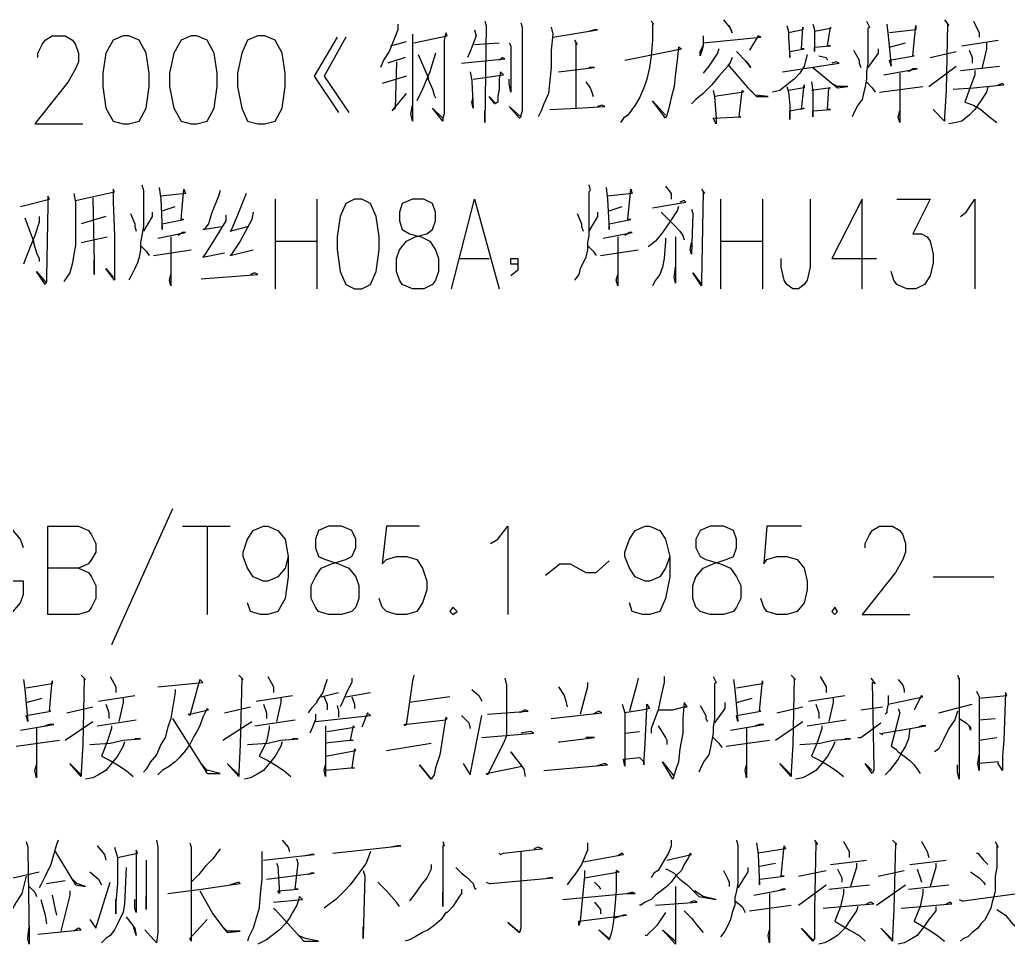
# Model space of a CAD drawing. Header units: millimetres. Extents: x -892 to 4698, y -3687 to 4524.
# Drawn here: x 3485.5 to 3931, y 3663.5 to 4079.9 of the extents above; entities that cross this region are included whole.
import ezdxf

# ---------------------------------------------------------------- set-up
doc = ezdxf.new("R2010")
doc.units = ezdxf.units.MM
doc.layers.add('1', color=7, linetype='Continuous')

msp = doc.modelspace()

# ---------------------------------------------------------------- linework, layer by layer
at = {"layer": '1', "color": 0, "lineweight": 25}
for points in [[(3655.96, 4077.99), (3655.96, 4075.38), (3652.05, 4065.61), (3649.45, 4061.7), (3648.14, 4058.44)], [(3695.07, 4079.29), (3695.72, 4077.34), (3695.07, 4033.67), (3695.07, 4036.28), (3695.07, 4038.89)], [(3711.36, 4078.64), (3712.01, 4076.68), (3712.01, 4040.84), (3712.01, 4038.89), (3711.36, 4036.93), (3711.36, 4036.28), (3710.71, 4035.63), (3706.14, 4040.84), (3711.36, 4036.28)], [(3725.04, 4076.68), (3725.7, 4073.43), (3725.04, 4066.26), (3725.04, 4058.44), (3724.39, 4052.57), (3723.74, 4046.71), (3721.78, 4042.14), (3720.48, 4038.89), (3719.18, 4036.28)], [(3770.01, 4079.29), (3771.31, 4077.99), (3770.66, 4077.99), (3770.66, 4070.82), (3770.01, 4063.65), (3769.36, 4058.44), (3768.06, 4053.22), (3766.75, 4049.31), (3764.8, 4044.75), (3762.84, 4041.49), (3759.58, 4036.93), (3757.63, 4035.63), (3756.33, 4033.67)], [(3802.6, 4079.94), (3805.85, 4076.03), (3806.51, 4074.08), (3805.2, 4077.34)], [(3831.27, 4077.34), (3831.92, 4074.73), (3831.92, 4072.12), (3832.57, 4063), (3832.57, 4065.61), (3839.09, 4066.91), (3837.79, 4066.91), (3838.44, 4076.68), (3838.44, 4075.38), (3831.92, 4074.08)], [(3843, 4077.99), (3843.65, 4075.38), (3843.65, 4069.52), (3843.65, 4065.61), (3843.65, 4067.56), (3850.82, 4068.21), (3849.52, 4068.21), (3850.82, 4076.68), (3850.82, 4076.03), (3843.65, 4074.73)], [(3867.11, 4079.29), (3868.42, 4076.68), (3867.77, 4076.03), (3867.77, 4065.61), (3867.77, 4060.39), (3867.11, 4056.48), (3867.11, 4053.22), (3866.46, 4049.96), (3865.81, 4046.71), (3865.16, 4044.1), (3863.2, 4041.49), (3861.9, 4038.89), (3860.6, 4036.28)], [(3876.24, 4077.99), (3876.89, 4072.77), (3878.19, 4059.09), (3877.54, 4061.7), (3888.62, 4063.65), (3887.97, 4063.65), (3889.27, 4077.34), (3889.27, 4075.38), (3877.54, 4074.08)], [(3902.31, 4079.94), (3904.26, 4077.34), (3903.61, 4077.99), (3902.96, 4048.01), (3902.31, 4036.28), (3902.31, 4034.98), (3902.31, 4034.32), (3897.09, 4039.54), (3902.31, 4034.32)], [(3915.34, 4079.29), (3917.95, 4074.08), (3917.95, 4072.12)], [(3493.69, 4063), (3493.69, 4064.95), (3495.64, 4068.86), (3496.95, 4070.82), (3500.21, 4072.77), (3506.07, 4072.77), (3509.33, 4070.82), (3510.63, 4068.86), (3511.94, 4064.95), (3511.94, 4061.04), (3510.63, 4057.79), (3507.38, 4051.92), (3492.39, 4033.02), (3513.89, 4033.02)], [(3532.14, 4072.77), (3527.58, 4070.82), (3524.32, 4064.95), (3523.02, 4055.83), (3523.02, 4049.96), (3524.32, 4040.19), (3527.58, 4034.32), (3532.14, 4033.02), (3534.75, 4033.02), (3539.31, 4034.32), (3542.57, 4040.19), (3543.87, 4049.96), (3543.87, 4055.83), (3542.57, 4064.95), (3539.31, 4070.82), (3534.75, 4072.77), (3532.14, 4072.77)], [(3562.77, 4072.77), (3558.21, 4070.82), (3554.95, 4064.95), (3552.99, 4055.83), (3552.99, 4049.96), (3554.95, 4040.19), (3558.21, 4034.32), (3562.77, 4033.02), (3565.38, 4033.02), (3569.94, 4034.32), (3573.2, 4040.19), (3574.5, 4049.96), (3574.5, 4055.83), (3573.2, 4064.95), (3569.94, 4070.82), (3565.38, 4072.77), (3562.77, 4072.77)], [(3592.75, 4072.77), (3588.19, 4070.82), (3585.58, 4064.95), (3583.62, 4055.83), (3583.62, 4049.96), (3585.58, 4040.19), (3588.19, 4034.32), (3592.75, 4033.02), (3596.01, 4033.02), (3600.57, 4034.32), (3603.83, 4040.19), (3605.13, 4049.96), (3605.13, 4055.83), (3603.83, 4064.95), (3600.57, 4070.82), (3596.01, 4072.77), (3592.75, 4072.77)], [(3628.59, 4072.12), (3618.16, 4054.53), (3629.24, 4038.23)], [(3632.5, 4072.12), (3622.73, 4054.53), (3633.81, 4038.23)], [(3662.48, 4073.43), (3662.48, 4069.52), (3662.48, 4034.32), (3661.83, 4037.58), (3662.48, 4041.49)], [(3663.13, 4069.52), (3678.12, 4072.77), (3677.47, 4074.08), (3676.82, 4070.82), (3676.82, 4037.58), (3676.17, 4035.63), (3676.17, 4034.32), (3671.6, 4040.19), (3676.17, 4035.63)], [(3690.5, 4075.38), (3691.15, 4072.77), (3688.55, 4065.61), (3687.24, 4063)], [(3725.7, 4072.12), (3745.9, 4075.38), (3744.59, 4075.38), (3741.99, 4074.73)], [(3793.47, 4072.77), (3793.47, 4070.17), (3793.47, 4068.21), (3792.82, 4065.61), (3792.17, 4063.65), (3792.17, 4065.61), (3793.47, 4068.21)], [(3793.47, 4069.52), (3819.54, 4072.12), (3818.24, 4072.77), (3814.33, 4066.26)], [(3652.7, 4068.21), (3659.87, 4070.17)], [(3690.5, 4068.86), (3701.58, 4069.52)], [(3706.14, 4069.52), (3706.8, 4068.21), (3706.8, 4047.36), (3706.14, 4051.27), (3706.14, 4053.22)], [(3735.47, 4070.82), (3736.77, 4068.86), (3736.12, 4069.52), (3736.12, 4040.19)], [(3758.28, 4061.7), (3783.7, 4066.91), (3782.39, 4067.56), (3781.74, 4061.7), (3781.09, 4055.83), (3780.44, 4049.96), (3779.13, 4044.75), (3777.83, 4039.54), (3777.18, 4036.93), (3776.53, 4035.63), (3770.66, 4043.45), (3776.53, 4036.93)], [(3800.64, 4066.91), (3799.99, 4064.95), (3796.08, 4059.09), (3793.47, 4055.83)], [(3872.33, 4066.91), (3872.33, 4064.95), (3867.77, 4058.44)], [(3877.54, 4067.56), (3884.71, 4069.52)], [(3910.13, 4068.21), (3926.42, 4070.82)], [(3921.21, 4069.52), (3921.21, 4066.91), (3919.25, 4058.44)], [(3659.22, 4063), (3651.4, 4060.39)], [(3672.91, 4064.95), (3672.26, 4063), (3670.3, 4056.48), (3667.04, 4048.66), (3664.44, 4043.45)], [(3665.09, 4064.3), (3669.65, 4053.88), (3669.65, 4053.22), (3671.6, 4048.66), (3672.26, 4046.05), (3672.91, 4044.75)], [(3684.64, 4060.39), (3704.19, 4062.35), (3702.89, 4063), (3701.58, 4061.7)], [(3806.51, 4063), (3805.85, 4061.04), (3804.55, 4059.09), (3800.64, 4054.53), (3797.38, 4050.62), (3793.47, 4046.71), (3790.21, 4044.1), (3788.26, 4042.14)], [(3808.46, 4065.61), (3813.02, 4061.04), (3814.98, 4058.44), (3812.37, 4061.7)], [(3840.39, 4064.3), (3839.09, 4059.09), (3837.14, 4055.83), (3834.53, 4053.22), (3831.27, 4050.62), (3828.01, 4048.01), (3824.75, 4047.36)], [(3845.61, 4063.65), (3848.87, 4063), (3849.52, 4061.7)], [(3861.25, 4066.26), (3863.86, 4061.7), (3863.86, 4060.39), (3864.51, 4058.44)], [(3895.79, 4063), (3907.52, 4065.61)], [(3913.39, 4066.26), (3914.69, 4063), (3914.69, 4060.39)], [(3655.31, 4061.04), (3654.66, 4040.19), (3653.36, 4038.89), (3659.87, 4046.71)], [(3728.3, 4056.48), (3744.59, 4058.44), (3743.94, 4058.44), (3741.99, 4058.44)], [(3804.55, 4059.74), (3809.11, 4054.53), (3813.67, 4049.31), (3817.59, 4045.4), (3822.8, 4045.4), (3816.93, 4046.05), (3814.98, 4048.01)], [(3829.32, 4056.48), (3854.73, 4060.39), (3853.43, 4061.04), (3851.47, 4060.39)], [(3843, 4058.44), (3854.08, 4049.31), (3858.64, 4049.96), (3854.08, 4049.96), (3851.47, 4051.27)], [(3895.14, 4049.96), (3907.52, 4059.09)], [(3909.48, 4057.13), (3927.07, 4059.09)], [(3659.87, 4054.53), (3648.79, 4051.27)], [(3688.55, 4056.48), (3689.2, 4052.57), (3689.2, 4051.92), (3689.85, 4040.19), (3689.2, 4042.8), (3689.85, 4044.75)], [(3689.85, 4053.22), (3703.54, 4055.18), (3702.23, 4056.48), (3701.58, 4053.22), (3701.58, 4048.66), (3700.93, 4045.4), (3700.93, 4042.8), (3699.63, 4042.14), (3697.02, 4045.4), (3700.28, 4042.14)], [(3874.93, 4055.18), (3889.92, 4057.79), (3887.97, 4057.79), (3886.01, 4056.48)], [(3882.1, 4055.83), (3882.1, 4033.67), (3881.45, 4036.28), (3882.1, 4038.89)], [(3915.99, 4057.13), (3915.99, 4055.18), (3914.04, 4049.96), (3911.43, 4042.8), (3915.34, 4041.49), (3918.6, 4039.54), (3922.51, 4036.28), (3925.77, 4033.67)], [(3740.68, 4051.92), (3742.64, 4049.31), (3743.29, 4047.36), (3743.94, 4045.4)], [(3831.27, 4049.96), (3831.92, 4047.36), (3832.57, 4041.49), (3832.57, 4040.19), (3832.57, 4034.98), (3832.57, 4038.89), (3839.09, 4040.19), (3837.79, 4039.54), (3839.09, 4050.62), (3839.09, 4049.31), (3831.92, 4048.01)], [(3842.35, 4051.92), (3843, 4048.01), (3843, 4036.28), (3843, 4038.89), (3850.82, 4039.54), (3849.52, 4039.54), (3850.17, 4049.31), (3850.82, 4049.31), (3842.35, 4048.01)], [(3867.11, 4051.92), (3869.72, 4049.31), (3871.02, 4047.36)], [(3872.98, 4047.36), (3892.53, 4049.96)], [(3921.86, 4049.96), (3921.21, 4047.36), (3918.6, 4043.45), (3915.99, 4039.54), (3913.39, 4036.93), (3910.13, 4034.32), (3907.52, 4033.67), (3904.26, 4033.02)], [(3906.22, 4048.66), (3915.34, 4049.31), (3921.21, 4049.96), (3929.03, 4050.62), (3928.37, 4051.27), (3926.42, 4050.62)], [(3798.03, 4048.01), (3798.69, 4045.4), (3799.34, 4035.63), (3799.34, 4033.02), (3798.03, 4035.63), (3810.42, 4036.28), (3809.76, 4036.28), (3811.07, 4048.01), (3811.72, 4047.36), (3798.69, 4045.4)], [(3724.39, 4039.54), (3736.77, 4040.19), (3749.16, 4040.84), (3747.85, 4041.49), (3745.9, 4040.84)], [(3540.61, 4005.65), (3541.26, 4003.04), (3541.26, 4002.39), (3541.26, 3991.31), (3541.26, 3986.75), (3540.61, 3982.84), (3539.96, 3979.58), (3539.96, 3976.32), (3539.31, 3973.06), (3538.66, 3970.46), (3537.35, 3967.85), (3536.05, 3965.24), (3534.75, 3962.64)], [(3741.99, 4005.65), (3742.64, 4003.04), (3741.99, 4002.39), (3741.99, 3991.31), (3741.99, 3986.75), (3741.99, 3982.84), (3741.34, 3979.58), (3741.34, 3976.32), (3740.68, 3973.06), (3739.38, 3970.46), (3738.08, 3967.85), (3737.43, 3965.24), (3735.47, 3962.64)], [(3776.53, 4005), (3779.13, 4001.74), (3779.13, 3999.13)], [(3485.87, 3995.87), (3498.9, 3999.13), (3498.25, 4000.44), (3498.25, 3996.53), (3497.6, 3963.94), (3497.6, 3961.99), (3496.95, 3960.68), (3493.04, 3966.55), (3497.6, 3961.33)], [(3509.98, 4001.74), (3510.63, 3997.83), (3510.63, 3993.27), (3510.63, 3985.45), (3510.63, 3978.28), (3509.98, 3974.37), (3509.33, 3970.46), (3508.03, 3965.9), (3506.72, 3963.94), (3505.42, 3961.99)], [(3510.63, 3998.48), (3528.23, 4002.39), (3527.58, 4003.69), (3527.58, 3997.83), (3528.23, 3982.84), (3528.23, 3975.02), (3528.23, 3973.72), (3528.23, 3968.5), (3528.23, 3964.59), (3528.23, 3962.64), (3524.32, 3967.85), (3527.58, 3963.94)], [(3548.43, 4004.35), (3549.08, 3999.13), (3549.74, 3985.45), (3549.74, 3988.05), (3559.51, 3990.01), (3558.21, 3990.01), (3559.51, 4003.69), (3560.16, 4001.74), (3549.08, 4000.44)], [(3575.8, 4003.04), (3575.15, 4000.44), (3571.89, 3992.62), (3570.59, 3988.05), (3568.64, 3985.45), (3567.98, 3985.45), (3576.46, 3986.75)], [(3587.53, 4001.74), (3583.62, 3991.96), (3581.02, 3985.45), (3580.37, 3984.79), (3588.19, 3986.75)], [(3749.81, 4004.35), (3750.46, 3999.13), (3751.11, 3985.45), (3751.11, 3988.05), (3760.89, 3990.01), (3759.58, 3990.01), (3760.89, 4003.69), (3761.54, 4001.74), (3750.46, 4000.44)], [(3792.82, 4003.69), (3794.12, 4001.74), (3793.47, 4002.39), (3792.82, 3961.99), (3792.82, 3960.68), (3792.82, 3960.03), (3788.91, 3965.9), (3792.82, 3960.68)], [(3518.45, 3999.78), (3519.11, 3970.46), (3519.11, 3965.24), (3519.11, 3967.85), (3519.11, 3971.76)], [(3549.74, 3993.92), (3555.6, 3995.87)], [(3600.57, 3999.13), (3600.57, 3958.73)], [(3619.47, 3999.13), (3619.47, 3958.73)], [(3636.41, 3999.13), (3632.5, 3997.18), (3629.89, 3991.31), (3628.59, 3982.19), (3628.59, 3976.32), (3629.89, 3966.55), (3632.5, 3960.68), (3636.41, 3958.73), (3639.67, 3958.73), (3643.58, 3960.68), (3646.19, 3966.55), (3647.49, 3976.32), (3647.49, 3982.19), (3646.19, 3991.31), (3643.58, 3997.18), (3639.67, 3999.13), (3636.41, 3999.13)], [(3662.48, 3999.13), (3657.92, 3997.18), (3656.61, 3993.27), (3656.61, 3989.36), (3657.92, 3985.45), (3661.18, 3983.49), (3666.39, 3982.19), (3670.3, 3980.23), (3672.91, 3976.32), (3674.21, 3972.41), (3674.21, 3966.55), (3672.91, 3962.64), (3671.6, 3960.68), (3667.69, 3958.73), (3662.48, 3958.73), (3657.92, 3960.68), (3656.61, 3962.64), (3655.31, 3966.55), (3655.31, 3972.41), (3656.61, 3976.32), (3659.87, 3980.23), (3663.78, 3982.19), (3669, 3983.49), (3671.6, 3985.45), (3672.91, 3989.36), (3672.91, 3993.27), (3671.6, 3997.18), (3667.69, 3999.13), (3662.48, 3999.13)], [(3680.08, 3958.73), (3690.5, 3999.13), (3701.58, 3958.73)], [(3751.11, 3993.92), (3756.98, 3995.87)], [(3782.39, 3995.87), (3781.74, 3993.92), (3777.83, 3988.05), (3775.22, 3984.14), (3771.97, 3980.23), (3768.71, 3977.63)], [(3770.66, 3995.22), (3785.65, 3997.83), (3785, 3998.48), (3783.04, 3997.83)], [(3801.29, 3999.13), (3801.29, 3958.73)], [(3820.19, 3999.13), (3820.19, 3958.73)], [(3841.7, 3999.13), (3841.7, 3968.5), (3840.39, 3962.64), (3839.09, 3960.68), (3836.48, 3958.73), (3833.88, 3958.73), (3831.27, 3960.68), (3829.97, 3962.64), (3828.66, 3968.5), (3828.66, 3972.41)], [(3865.16, 3958.73), (3865.16, 3999.13), (3851.47, 3972.41), (3871.68, 3972.41)], [(3880.8, 3999.13), (3895.79, 3999.13), (3887.97, 3983.49), (3891.88, 3983.49), (3894.49, 3982.19), (3895.79, 3980.23), (3897.09, 3974.37), (3897.09, 3970.46), (3895.79, 3964.59), (3893.18, 3960.68), (3889.27, 3958.73), (3885.36, 3958.73), (3880.8, 3960.68), (3879.5, 3962.64), (3878.19, 3966.55)], [(3909.48, 3991.31), (3912.08, 3993.27), (3915.99, 3999.13), (3915.99, 3958.73)], [(3494.34, 3991.31), (3494.34, 3988.71), (3492.39, 3982.84), (3489.13, 3975.02), (3487.17, 3969.81)], [(3524.32, 3991.31), (3513.24, 3988.05)], [(3535.4, 3992.62), (3537.35, 3988.05), (3537.35, 3986.75), (3538.01, 3984.79)], [(3545.17, 3993.27), (3545.17, 3991.31), (3541.26, 3984.79)], [(3578.41, 3991.96), (3578.41, 3989.36), (3573.2, 3980.88), (3571.24, 3977.63), (3568.64, 3973.72), (3567.98, 3973.06), (3577.76, 3975.02)], [(3590.79, 3993.27), (3590.14, 3990.01), (3584.93, 3980.23), (3581.02, 3974.37), (3580.37, 3973.72), (3590.79, 3976.32)], [(3736.77, 3992.62), (3738.73, 3988.05), (3738.73, 3986.75), (3739.38, 3984.79)], [(3745.9, 3993.27), (3745.9, 3991.31), (3741.99, 3984.79)], [(3774.57, 3993.27), (3777.83, 3990.01), (3781.09, 3986.75), (3783.04, 3984.79), (3784.35, 3982.84), (3785, 3980.88)], [(3788.26, 3994.57), (3788.91, 3992.62), (3788.26, 3974.37), (3787.61, 3976.32), (3788.26, 3979.58)], [(3487.82, 3990.66), (3491.73, 3980.23), (3491.73, 3979.58), (3493.04, 3975.02), (3494.34, 3972.41), (3494.34, 3971.11)], [(3547.78, 3981.54), (3560.16, 3984.14), (3558.86, 3984.14), (3556.9, 3982.84)], [(3748.5, 3981.54), (3761.54, 3984.14), (3760.24, 3984.14), (3758.28, 3982.84)], [(3513.24, 3979.58), (3524.97, 3982.19)], [(3539.96, 3978.28), (3542.57, 3975.67), (3543.87, 3973.72)], [(3553.65, 3982.19), (3553.65, 3960.03), (3552.99, 3962.64), (3553.65, 3965.24)], [(3600.57, 3980.23), (3619.47, 3980.23)], [(3741.34, 3978.28), (3743.94, 3975.67), (3745.25, 3973.72)], [(3755.02, 3982.19), (3755.02, 3960.03), (3754.37, 3962.64), (3755.02, 3965.24)], [(3776.53, 3981.54), (3776.53, 3980.23), (3775.88, 3972.41), (3775.22, 3968.5), (3773.92, 3965.24), (3771.97, 3962.64), (3770.66, 3960.03)], [(3781.09, 3982.19), (3781.09, 3980.23), (3781.09, 3961.33), (3780.44, 3963.94), (3781.09, 3968.5)], [(3801.29, 3980.23), (3820.19, 3980.23)], [(3545.83, 3973.72), (3562.77, 3976.32)], [(3747.2, 3973.72), (3764.15, 3976.32)], [(3683.99, 3972.41), (3697.02, 3972.41)], [(3710.05, 3969.81), (3706.8, 3969.81), (3706.8, 3972.41), (3710.05, 3972.41), (3710.05, 3967.2), (3706.8, 3964.59)], [(3567.33, 3963.29), (3592.75, 3965.24), (3591.44, 3965.9), (3589.49, 3965.24)], [(3554.3, 3859.67), (3526.93, 3798.41)], [(3487.17, 3842.07), (3485.87, 3845.98), (3482.61, 3849.89), (3480, 3851.85), (3473.49, 3851.85), (3470.88, 3849.89), (3467.62, 3845.98), (3466.32, 3842.07), (3464.36, 3836.86), (3464.36, 3827.08), (3466.32, 3821.22), (3467.62, 3817.31), (3470.88, 3813.4), (3473.49, 3812.09), (3480, 3812.09), (3482.61, 3813.4), (3485.87, 3817.31), (3487.17, 3821.22), (3487.17, 3827.08), (3480, 3827.08)], [(3511.94, 3832.95), (3516.5, 3830.99), (3517.8, 3829.04), (3519.76, 3825.13), (3519.76, 3819.26), (3517.8, 3815.35), (3516.5, 3813.4), (3511.94, 3812.09), (3498.25, 3812.09), (3498.25, 3851.85), (3511.94, 3851.85), (3516.5, 3849.89), (3517.8, 3847.94), (3519.76, 3844.03), (3519.76, 3840.12), (3517.8, 3836.86), (3516.5, 3834.9), (3511.94, 3832.95), (3498.25, 3832.95)], [(3558.86, 3851.85), (3580.37, 3851.85)], [(3569.94, 3851.85), (3569.94, 3812.09)], [(3606.43, 3838.16), (3605.13, 3832.95), (3601.87, 3829.04), (3597.31, 3827.08), (3595.35, 3827.08), (3590.79, 3829.04), (3588.19, 3832.95), (3586.23, 3838.16), (3586.23, 3840.12), (3588.19, 3845.98), (3590.79, 3849.89), (3595.35, 3851.85), (3597.31, 3851.85), (3601.87, 3849.89), (3605.13, 3845.98), (3606.43, 3838.16), (3606.43, 3829.04), (3605.13, 3819.26), (3601.87, 3813.4), (3597.31, 3812.09), (3594.05, 3812.09), (3589.49, 3813.4), (3588.19, 3817.31)], [(3624.68, 3851.85), (3620.12, 3849.89), (3618.82, 3845.98), (3618.82, 3842.07), (3620.12, 3838.16), (3623.38, 3836.86), (3629.24, 3834.9), (3633.81, 3832.95), (3637.06, 3829.04), (3638.37, 3825.13), (3638.37, 3819.26), (3637.06, 3815.35), (3635.11, 3813.4), (3630.55, 3812.09), (3624.68, 3812.09), (3620.12, 3813.4), (3618.82, 3815.35), (3616.86, 3819.26), (3616.86, 3825.13), (3618.82, 3829.04), (3621.42, 3832.95), (3625.98, 3834.9), (3632.5, 3836.86), (3635.11, 3838.16), (3637.06, 3842.07), (3637.06, 3845.98), (3635.11, 3849.89), (3630.55, 3851.85), (3624.68, 3851.85)], [(3665.74, 3851.85), (3650.75, 3851.85), (3648.79, 3834.9), (3650.75, 3836.86), (3655.31, 3838.16), (3659.87, 3838.16), (3664.44, 3836.86), (3667.04, 3832.95), (3669, 3827.08), (3669, 3823.17), (3667.04, 3817.31), (3664.44, 3813.4), (3659.87, 3812.09), (3655.31, 3812.09), (3650.75, 3813.4), (3648.79, 3815.35), (3647.49, 3819.26)], [(3697.67, 3844.03), (3700.93, 3845.98), (3705.49, 3851.85), (3705.49, 3812.09)], [(3778.48, 3838.16), (3776.53, 3832.95), (3773.92, 3829.04), (3769.36, 3827.08), (3767.4, 3827.08), (3762.84, 3829.04), (3760.24, 3832.95), (3758.28, 3838.16), (3758.28, 3840.12), (3760.24, 3845.98), (3762.84, 3849.89), (3767.4, 3851.85), (3769.36, 3851.85), (3773.92, 3849.89), (3776.53, 3845.98), (3778.48, 3838.16), (3778.48, 3829.04), (3776.53, 3819.26), (3773.92, 3813.4), (3769.36, 3812.09), (3766.1, 3812.09), (3761.54, 3813.4), (3760.24, 3817.31)], [(3796.73, 3851.85), (3792.17, 3849.89), (3790.21, 3845.98), (3790.21, 3842.07), (3792.17, 3838.16), (3794.78, 3836.86), (3801.29, 3834.9), (3805.85, 3832.95), (3808.46, 3829.04), (3810.42, 3825.13), (3810.42, 3819.26), (3808.46, 3815.35), (3807.16, 3813.4), (3802.6, 3812.09), (3796.73, 3812.09), (3792.17, 3813.4), (3790.21, 3815.35), (3788.91, 3819.26), (3788.91, 3825.13), (3790.21, 3829.04), (3793.47, 3832.95), (3798.03, 3834.9), (3803.9, 3836.86), (3807.16, 3838.16), (3808.46, 3842.07), (3808.46, 3845.98), (3807.16, 3849.89), (3802.6, 3851.85), (3796.73, 3851.85)], [(3837.79, 3851.85), (3822.15, 3851.85), (3820.84, 3834.9), (3822.15, 3836.86), (3826.71, 3838.16), (3831.27, 3838.16), (3835.83, 3836.86), (3839.09, 3832.95), (3840.39, 3827.08), (3840.39, 3823.17), (3839.09, 3817.31), (3835.83, 3813.4), (3831.27, 3812.09), (3826.71, 3812.09), (3822.15, 3813.4), (3820.84, 3815.35), (3819.54, 3819.26)], [(3866.46, 3842.07), (3866.46, 3844.03), (3868.42, 3847.94), (3869.72, 3849.89), (3872.98, 3851.85), (3878.85, 3851.85), (3882.1, 3849.89), (3883.41, 3847.94), (3884.71, 3844.03), (3884.71, 3840.12), (3883.41, 3836.86), (3880.15, 3830.99), (3865.16, 3812.09), (3886.67, 3812.09)], [(3722.44, 3829.69), (3728.95, 3834.9), (3733.52, 3834.9), (3740.68, 3830.99), (3745.25, 3830.99), (3751.11, 3836.21)], [(3897.09, 3829.04), (3924.46, 3829.04)], [(3680.73, 3815.35), (3679.42, 3813.4), (3680.73, 3812.09), (3682.68, 3813.4), (3680.73, 3815.35)], [(3852.78, 3815.35), (3851.47, 3813.4), (3852.78, 3812.09), (3854.08, 3813.4), (3852.78, 3815.35)], [(3487.17, 3782.77), (3487.82, 3778.21), (3489.13, 3763.87), (3488.48, 3766.47), (3499.55, 3768.43), (3498.9, 3768.43), (3500.21, 3782.12), (3500.21, 3780.81), (3488.48, 3778.86)], [(3513.24, 3784.72), (3515.2, 3782.77), (3514.54, 3783.42), (3513.89, 3753.44), (3513.24, 3741.06), (3513.24, 3739.75), (3513.24, 3739.1), (3508.03, 3744.97), (3513.24, 3739.75)], [(3526.27, 3784.07), (3528.88, 3779.51), (3528.88, 3776.9)], [(3547.78, 3779.51), (3567.98, 3781.46), (3566.68, 3782.77), (3566.03, 3780.81), (3564.07, 3773.64), (3562.12, 3766.47), (3561.47, 3767.13), (3562.12, 3767.13), (3570.59, 3769.08), (3569.94, 3769.73), (3567.98, 3765.82), (3566.68, 3761.91), (3565.38, 3759.31), (3564.07, 3757.35), (3562.12, 3753.44), (3560.16, 3750.83), (3557.56, 3747.58), (3555.6, 3745.62), (3552.99, 3743.67), (3549.74, 3741.71), (3547.78, 3739.75)], [(3584.28, 3784.72), (3586.23, 3782.77), (3585.58, 3783.42), (3584.93, 3753.44), (3584.28, 3741.06), (3584.28, 3739.75), (3584.28, 3739.1), (3579.06, 3744.97), (3584.28, 3739.75)], [(3597.31, 3784.07), (3599.92, 3779.51), (3599.92, 3776.9)], [(3624.03, 3782.77), (3623.38, 3780.81), (3622.07, 3776.9), (3619.47, 3772.99), (3619.47, 3772.34), (3616.86, 3769.73), (3615.56, 3767.78)], [(3635.11, 3783.42), (3635.11, 3781.46), (3633.15, 3777.55), (3631.2, 3772.99), (3629.89, 3770.38)], [(3663.13, 3784.72), (3662.48, 3782.12), (3659.87, 3763.22), (3659.22, 3761.91), (3658.57, 3762.56), (3677.47, 3764.52), (3678.12, 3765.17), (3677.47, 3765.82), (3676.17, 3757.35), (3674.86, 3748.88), (3672.91, 3743.01), (3672.26, 3739.75), (3670.95, 3737.8), (3665.74, 3744.32), (3670.95, 3737.8)], [(3704.19, 3783.42), (3704.84, 3780.16), (3704.84, 3757.35), (3703.54, 3754.09), (3696.37, 3739.75), (3695.72, 3740.41), (3712.01, 3743.67), (3706.8, 3750.18), (3712.66, 3742.36), (3713.31, 3739.1)], [(3764.15, 3783.42), (3763.49, 3780.16), (3761.54, 3772.99), (3760.24, 3768.43)], [(3775.88, 3784.07), (3775.88, 3781.46), (3774.57, 3775.6), (3773.27, 3769.08), (3771.31, 3763.87), (3770.01, 3760.61), (3770.01, 3758.65)], [(3798.03, 3784.07), (3799.34, 3781.46), (3798.69, 3780.81), (3798.69, 3770.38), (3798.69, 3765.17), (3798.03, 3761.26), (3798.03, 3758.65), (3797.38, 3755.4), (3796.73, 3751.49), (3796.08, 3748.88), (3794.12, 3746.27), (3792.82, 3743.67), (3791.52, 3741.06)], [(3807.16, 3782.77), (3807.81, 3778.21), (3809.11, 3763.87), (3808.46, 3766.47), (3819.54, 3768.43), (3818.89, 3768.43), (3820.19, 3782.12), (3820.19, 3780.81), (3808.46, 3778.86)], [(3833.23, 3784.72), (3835.18, 3782.77), (3834.53, 3783.42), (3833.88, 3753.44), (3833.23, 3741.06), (3833.23, 3739.75), (3833.23, 3739.1), (3828.01, 3744.97), (3833.23, 3739.75)], [(3846.26, 3784.07), (3848.87, 3779.51), (3848.87, 3776.9)], [(3869.07, 3783.42), (3871.02, 3780.81), (3869.72, 3781.46), (3870.37, 3743.01), (3870.37, 3741.71), (3869.72, 3740.41), (3866.46, 3744.97), (3869.72, 3741.71)], [(3881.45, 3782.77), (3883.41, 3780.16), (3884.06, 3778.21), (3884.06, 3776.9)], [(3908.17, 3784.72), (3908.82, 3782.77), (3908.82, 3783.42), (3908.82, 3737.8), (3908.17, 3741.06), (3908.17, 3744.32)], [(3555.6, 3778.21), (3555.6, 3776.9), (3554.3, 3769.73), (3553.65, 3765.17), (3552.34, 3761.26), (3551.04, 3756.7), (3549.08, 3753.44), (3547.13, 3748.88), (3544.52, 3745.62), (3542.57, 3742.36), (3541.26, 3741.06)], [(3689.2, 3778.21), (3692.46, 3775.6), (3693.76, 3772.99)], [(3728.3, 3779.51), (3730.91, 3775.6), (3731.56, 3772.99), (3732.21, 3770.38)], [(3741.34, 3781.46), (3741.34, 3779.51), (3738.08, 3767.13)], [(3916.64, 3777.55), (3917.95, 3774.95), (3917.95, 3741.71), (3917.3, 3744.97), (3917.95, 3748.88)], [(3488.48, 3772.34), (3495.64, 3774.3)], [(3521.06, 3772.99), (3537.35, 3775.6)], [(3532.14, 3774.3), (3532.14, 3772.34), (3530.18, 3763.87)], [(3592.1, 3772.99), (3608.39, 3775.6)], [(3603.18, 3774.3), (3603.18, 3772.34), (3601.22, 3763.87)], [(3621.42, 3774.95), (3629.24, 3776.9)], [(3622.73, 3774.95), (3624.03, 3771.69), (3624.03, 3769.08)], [(3632.5, 3774.95), (3643.58, 3776.9)], [(3635.11, 3774.95), (3636.41, 3771.69), (3636.41, 3769.73)], [(3679.42, 3774.95), (3661.18, 3772.34)], [(3808.46, 3772.34), (3815.63, 3774.3)], [(3841.05, 3772.99), (3857.34, 3775.6)], [(3852.13, 3774.3), (3852.13, 3772.34), (3850.17, 3763.87)], [(3876.89, 3775.6), (3876.89, 3771.69), (3876.24, 3769.08), (3876.24, 3767.78), (3875.59, 3767.13)], [(3876.89, 3771.69), (3892.53, 3774.95), (3891.88, 3775.6), (3888.62, 3769.08)], [(3917.95, 3774.3), (3930.33, 3775.6), (3929.68, 3776.9), (3929.03, 3755.4), (3928.37, 3748.23), (3928.37, 3743.01), (3928.37, 3741.71), (3926.42, 3744.97), (3926.42, 3745.62), (3917.95, 3744.97)], [(3506.72, 3767.78), (3518.45, 3770.38)], [(3524.32, 3771.69), (3525.62, 3767.78), (3525.62, 3765.17)], [(3577.76, 3767.78), (3589.49, 3770.38)], [(3595.35, 3771.69), (3596.66, 3767.78), (3596.66, 3765.17)], [(3628.59, 3771.04), (3629.24, 3768.43), (3629.24, 3765.82)], [(3696.37, 3767.13), (3714.62, 3768.43), (3713.31, 3769.08), (3710.71, 3767.78)], [(3725.04, 3765.17), (3747.85, 3767.78), (3746.55, 3768.43), (3743.94, 3767.13)], [(3756.98, 3771.69), (3758.28, 3767.78), (3758.28, 3758.65), (3758.28, 3750.83), (3758.28, 3743.67), (3757.63, 3746.92), (3764.8, 3747.58), (3766.75, 3745.62), (3766.75, 3744.32), (3767.4, 3754.09), (3768.06, 3769.73), (3768.06, 3771.69), (3769.36, 3769.73), (3766.75, 3769.08), (3758.28, 3767.78)], [(3773.27, 3769.08), (3779.79, 3769.08), (3785, 3770.38), (3786.3, 3770.38), (3785, 3772.34), (3784.35, 3765.17), (3784.35, 3758.65), (3783.04, 3751.49), (3782.39, 3745.62), (3781.09, 3741.71), (3779.79, 3737.8), (3775.22, 3745.62), (3780.44, 3739.1)], [(3792.17, 3771.04), (3794.78, 3766.47), (3794.78, 3765.17), (3795.43, 3763.87)], [(3803.25, 3772.34), (3803.25, 3769.73), (3798.69, 3763.22)], [(3826.71, 3767.78), (3838.44, 3770.38)], [(3844.3, 3771.69), (3845.61, 3767.78), (3845.61, 3765.17)], [(3864.51, 3769.08), (3874.28, 3770.38)], [(3881.45, 3769.73), (3882.1, 3767.78), (3878.19, 3752.79), (3880.15, 3751.49), (3881.45, 3750.18), (3884.06, 3748.23), (3886.67, 3746.27), (3888.62, 3744.32), (3889.92, 3742.36), (3891.23, 3740.41)], [(3908.17, 3768.43), (3906.87, 3764.52), (3904.26, 3760.61), (3901.65, 3755.4), (3899.7, 3751.49), (3897.74, 3750.18)], [(3899.7, 3767.78), (3914.69, 3771.69)], [(3520.41, 3761.91), (3538.01, 3764.52)], [(3554.3, 3765.17), (3569.94, 3740.41), (3575.8, 3740.41), (3570.59, 3741.71), (3569.94, 3741.71), (3567.33, 3744.97)], [(3591.44, 3761.91), (3609.69, 3764.52)], [(3618.82, 3767.13), (3618.82, 3764.52), (3618.16, 3763.22), (3617.51, 3761.26), (3616.86, 3759.96), (3616.21, 3758.65)], [(3618.82, 3763.87), (3643.58, 3766.47), (3642.28, 3767.78), (3639.67, 3761.26)], [(3684.64, 3766.47), (3687.9, 3763.22), (3688.55, 3760.61)], [(3685.29, 3744.97), (3688.55, 3739.75), (3693.76, 3766.47)], [(3840.39, 3761.91), (3857.99, 3764.52)], [(3908.82, 3765.17), (3912.08, 3763.22), (3914.04, 3761.26), (3914.04, 3759.96), (3913.39, 3761.91)], [(3917.95, 3764.52), (3925.12, 3765.17)], [(3485.87, 3759.96), (3500.86, 3762.56), (3498.9, 3762.56), (3496.95, 3761.91)], [(3493.04, 3760.61), (3493.04, 3738.45), (3492.39, 3741.71), (3493.04, 3744.32)], [(3506.07, 3755.4), (3518.45, 3763.87)], [(3526.93, 3761.91), (3526.93, 3760.61), (3524.97, 3754.74), (3522.36, 3748.23), (3526.27, 3746.27), (3529.53, 3744.32), (3533.44, 3741.71), (3536.7, 3739.1)], [(3577.11, 3755.4), (3590.14, 3763.87)], [(3597.96, 3761.91), (3597.96, 3760.61), (3596.66, 3754.74), (3593.4, 3748.23), (3597.31, 3746.27), (3600.57, 3744.32), (3604.48, 3741.71), (3607.74, 3739.1)], [(3623.38, 3761.91), (3623.38, 3759.96), (3623.38, 3751.49), (3623.38, 3739.1), (3622.73, 3741.71), (3623.38, 3744.32)], [(3624.03, 3759.31), (3636.41, 3761.26), (3635.76, 3761.91), (3634.46, 3755.4), (3635.76, 3755.4), (3623.38, 3754.09)], [(3773.27, 3761.91), (3776.53, 3756.7), (3777.18, 3755.4), (3777.18, 3753.44)], [(3805.85, 3759.96), (3820.84, 3762.56), (3818.89, 3762.56), (3816.93, 3761.91)], [(3813.02, 3760.61), (3813.02, 3738.45), (3812.37, 3741.71), (3813.02, 3744.32)], [(3826.06, 3755.4), (3838.44, 3763.87)], [(3846.91, 3761.91), (3846.91, 3760.61), (3844.96, 3754.74), (3842.35, 3748.23), (3846.26, 3746.27), (3849.52, 3744.32), (3853.43, 3741.71), (3856.69, 3739.1)], [(3863.2, 3756.7), (3864.51, 3756.7), (3873.63, 3763.22)], [(3872.98, 3758.65), (3874.28, 3758), (3874.28, 3758.65), (3893.83, 3761.91), (3891.88, 3761.91), (3890.58, 3761.26)], [(3886.67, 3760.61), (3886.01, 3756.05), (3884.71, 3752.79), (3882.76, 3749.53), (3881.45, 3746.92), (3879.5, 3744.32), (3877.54, 3741.71), (3875.59, 3739.75)], [(3483.91, 3752.79), (3503.46, 3755.4)], [(3517.15, 3753.44), (3526.27, 3754.09), (3532.14, 3755.4), (3539.96, 3756.05), (3539.31, 3756.05), (3537.35, 3756.05)], [(3588.19, 3753.44), (3597.31, 3754.09), (3603.18, 3755.4), (3611, 3756.05), (3610.34, 3756.05), (3608.39, 3756.05)], [(3693.76, 3756.7), (3717.22, 3758.65), (3715.92, 3759.31), (3711.36, 3758.65)], [(3728.3, 3754.74), (3728.95, 3754.74), (3744.59, 3756.7), (3743.29, 3756.7), (3740.68, 3756.7)], [(3758.28, 3758.65), (3764.8, 3759.31)], [(3798.03, 3756.7), (3800.64, 3754.09), (3801.94, 3752.14)], [(3803.9, 3752.79), (3823.45, 3755.4)], [(3837.14, 3753.44), (3846.26, 3754.09), (3852.13, 3755.4), (3859.95, 3756.05), (3859.29, 3756.05), (3857.34, 3756.05)], [(3917.95, 3755.4), (3925.77, 3756.7)], [(3532.79, 3754.74), (3532.14, 3752.79), (3529.53, 3748.23), (3526.93, 3744.97), (3524.32, 3741.71), (3521.06, 3739.75), (3518.45, 3738.45), (3515.2, 3737.8)], [(3603.83, 3754.74), (3603.18, 3752.79), (3600.57, 3748.23), (3597.96, 3744.97), (3595.35, 3741.71), (3592.1, 3739.75), (3589.49, 3738.45), (3586.88, 3737.8)], [(3623.38, 3748.23), (3637.06, 3750.83), (3636.41, 3751.49), (3635.11, 3743.01), (3636.41, 3743.01), (3623.38, 3741.71)], [(3650.75, 3750.83), (3670.95, 3754.09)], [(3852.78, 3754.74), (3852.13, 3752.79), (3849.52, 3748.23), (3846.91, 3744.97), (3844.3, 3741.71), (3841.05, 3739.75), (3838.44, 3738.45), (3835.18, 3737.8)], [(3721.78, 3741.71), (3750.46, 3744.32), (3749.16, 3744.97), (3745.25, 3743.67)], [(3488.48, 3709.78), (3489.13, 3707.17), (3489.13, 3705.87), (3489.78, 3666.76), (3489.78, 3663.51), (3489.13, 3666.11), (3489.78, 3671.33)], [(3502.81, 3710.43), (3502.16, 3708.47), (3499.55, 3699.35), (3496.95, 3694.14), (3494.99, 3690.23), (3494.34, 3688.92)], [(3520.41, 3707.82), (3523.67, 3703.91), (3524.32, 3701.3)], [(3528.23, 3707.17), (3529.53, 3702.61), (3529.53, 3690.88), (3528.88, 3682.41), (3528.88, 3677.19), (3528.88, 3680.45), (3528.88, 3683.71)], [(3547.13, 3710.43), (3547.78, 3707.17), (3547.78, 3701.3), (3547.78, 3687.62), (3547.78, 3675.24), (3547.78, 3668.72), (3547.13, 3664.16), (3541.92, 3670.02)], [(3562.12, 3709.13), (3562.77, 3707.17), (3562.77, 3664.81), (3562.12, 3666.11), (3569.94, 3674.58)], [(3575.8, 3706.52), (3572.55, 3701.96), (3569.29, 3698.7), (3566.03, 3694.79), (3562.77, 3691.53)], [(3603.83, 3710.43), (3606.43, 3707.17), (3607.09, 3705.21)], [(3626.64, 3704.56), (3657.27, 3707.82), (3655.96, 3707.82), (3652.7, 3707.17)], [(3676.17, 3709.78), (3676.82, 3707.82), (3676.17, 3707.82), (3676.17, 3680.45), (3676.17, 3683.71), (3676.17, 3686.97)], [(3701.58, 3704.56), (3702.23, 3703.91), (3703.54, 3704.56), (3720.48, 3706.52), (3721.13, 3706.52), (3719.18, 3707.17), (3717.22, 3706.52)], [(3741.34, 3709.13), (3741.34, 3705.87), (3738.73, 3699.35), (3736.12, 3695.44), (3733.52, 3692.18), (3732.21, 3690.23)], [(3779.13, 3710.43), (3779.13, 3707.82), (3777.83, 3704.56), (3775.88, 3701.3), (3773.27, 3696.74), (3771.31, 3695.44), (3770.01, 3693.48)], [(3808.46, 3710.43), (3809.11, 3707.82), (3809.11, 3707.17), (3809.11, 3696.09), (3809.11, 3690.88), (3808.46, 3687.62), (3807.81, 3684.36), (3807.81, 3681.1), (3806.51, 3677.84), (3805.85, 3674.58), (3804.55, 3671.98), (3803.25, 3669.37), (3801.29, 3666.76)], [(3817.59, 3709.13), (3818.24, 3703.91), (3818.89, 3690.23), (3818.89, 3692.83), (3829.97, 3694.14), (3828.66, 3694.14), (3829.97, 3707.82), (3830.62, 3706.52), (3818.24, 3704.56)], [(3843.65, 3710.43), (3844.96, 3708.47), (3844.3, 3709.13), (3843.65, 3679.15), (3843.65, 3666.76), (3843.65, 3666.11), (3843, 3664.81), (3837.79, 3670.67), (3843, 3665.46)], [(3856.69, 3709.78), (3859.29, 3705.21), (3859.29, 3702.61)], [(3878.85, 3710.43), (3880.8, 3708.47), (3880.15, 3709.13), (3879.5, 3679.15), (3878.85, 3666.76), (3878.85, 3666.11), (3878.85, 3664.81), (3873.63, 3670.67), (3878.85, 3665.46)], [(3891.88, 3709.78), (3894.49, 3705.21), (3895.14, 3702.61)], [(3925.12, 3709.78), (3926.42, 3707.17), (3925.77, 3707.82), (3925.77, 3702.61), (3925.77, 3698.05), (3925.12, 3694.14), (3925.12, 3690.88), (3925.12, 3687.62), (3924.46, 3685.01), (3923.81, 3682.41), (3923.16, 3679.8), (3921.86, 3677.19), (3920.55, 3674.58), (3918.6, 3672.63), (3917.3, 3670.67), (3914.69, 3668.72), (3912.73, 3666.76), (3910.78, 3666.11), (3909.48, 3664.81)], [(3501.51, 3705.21), (3510.63, 3690.23), (3515.2, 3689.57), (3511.29, 3690.88), (3509.33, 3692.83)], [(3529.53, 3702.61), (3538.66, 3704.56), (3538.01, 3705.87), (3538.01, 3693.48), (3538.01, 3683.06), (3538.01, 3682.41), (3538.01, 3677.84), (3537.35, 3679.8), (3537.35, 3683.71)], [(3594.7, 3705.21), (3594.7, 3700), (3594.7, 3692.83), (3594.05, 3687.62), (3593.4, 3680.45), (3593.4, 3679.8), (3592.1, 3675.24), (3590.79, 3670.67), (3588.84, 3666.76), (3588.19, 3664.81)], [(3595.35, 3701.3), (3618.16, 3703.91), (3616.86, 3703.91), (3614.25, 3703.26)], [(3601.22, 3700), (3601.87, 3698.7), (3602.52, 3686.32), (3601.87, 3687.62), (3611, 3688.27), (3609.69, 3688.27), (3611, 3700), (3610.34, 3701.96)], [(3643.58, 3705.21), (3641.63, 3700), (3638.37, 3695.44), (3634.46, 3690.23), (3631.85, 3687.62), (3627.94, 3683.71), (3625.33, 3681.75), (3622.73, 3679.8)], [(3711.36, 3705.21), (3711.36, 3674.58), (3711.36, 3670.67), (3710.71, 3668.72), (3705.49, 3673.28), (3710.71, 3668.72), (3710.71, 3669.37)], [(3739.38, 3700.65), (3757.63, 3703.91), (3756.98, 3704.56), (3755.02, 3703.26)], [(3777.18, 3701.3), (3788.26, 3703.91), (3787.61, 3704.56), (3786.96, 3702.61), (3785, 3699.35), (3783.7, 3696.74), (3781.09, 3694.14), (3779.13, 3691.53), (3777.18, 3689.57), (3774.57, 3687.62), (3771.97, 3685.66), (3770.01, 3683.71), (3767.4, 3682.41), (3765.45, 3681.1), (3764.8, 3681.1)], [(3916.64, 3704.56), (3917.3, 3704.56), (3919.9, 3701.3), (3921.86, 3699.35)], [(3533.44, 3698.05), (3532.79, 3681.75), (3532.14, 3677.84), (3530.84, 3675.24), (3529.53, 3672.63), (3528.23, 3670.02), (3526.27, 3667.42), (3524.32, 3666.11), (3522.36, 3664.16)], [(3542.57, 3701.3), (3542.57, 3699.35), (3542.57, 3679.15), (3542.57, 3681.1), (3542.57, 3685.01)], [(3670.95, 3699.35), (3670.95, 3697.39), (3669, 3693.48), (3666.39, 3690.23), (3663.78, 3686.32), (3661.18, 3683.06)], [(3682.03, 3698.05), (3684.64, 3695.44), (3687.24, 3693.48), (3688.55, 3692.18), (3689.85, 3690.88), (3690.5, 3688.92), (3691.15, 3688.27)], [(3776.53, 3697.39), (3777.18, 3697.39), (3780.44, 3695.44), (3783.04, 3692.83), (3786.3, 3690.23), (3789.56, 3686.97), (3791.52, 3685.01), (3799.34, 3683.71), (3793.47, 3685.01), (3789.56, 3687.62)], [(3813.67, 3698.05), (3813.67, 3696.09), (3809.11, 3688.92)], [(3818.89, 3698.7), (3826.06, 3700)], [(3850.82, 3699.35), (3867.11, 3701.3)], [(3854.08, 3697.39), (3856.04, 3693.48), (3856.04, 3691.53)], [(3862.55, 3700), (3862.55, 3698.05), (3859.95, 3689.57)], [(3886.67, 3699.35), (3902.96, 3701.3)], [(3889.92, 3697.39), (3891.23, 3693.48), (3891.88, 3691.53)], [(3898.4, 3700), (3898.4, 3698.05), (3895.79, 3689.57)], [(3488.48, 3694.14), (3486.52, 3686.32), (3483.91, 3682.41), (3481.31, 3677.84), (3480.66, 3675.24)], [(3482.61, 3693.48), (3494.34, 3696.09)], [(3517.15, 3696.09), (3521.06, 3692.83), (3522.36, 3690.23)], [(3596.66, 3692.83), (3618.16, 3695.44), (3616.86, 3695.44), (3615.56, 3694.79)], [(3640.32, 3696.74), (3640.97, 3694.14), (3640.32, 3667.42), (3640.32, 3666.11), (3640.32, 3668.72), (3640.32, 3671.33)], [(3695.72, 3691.53), (3697.02, 3690.88), (3697.67, 3690.88), (3725.7, 3693.48), (3724.39, 3693.48), (3721.78, 3692.83)], [(3740.03, 3696.74), (3740.03, 3694.14), (3738.08, 3673.93), (3737.43, 3671.98), (3737.43, 3673.93), (3758.93, 3676.54), (3757.63, 3676.54), (3753.72, 3675.24)], [(3740.03, 3693.48), (3755.67, 3696.09), (3754.37, 3696.74), (3754.37, 3687.62), (3753.72, 3680.45), (3753.07, 3673.93), (3752.41, 3669.37), (3751.11, 3665.46), (3746.55, 3670.02), (3751.11, 3666.11)], [(3802.6, 3696.74), (3804.55, 3692.83), (3805.2, 3691.53), (3805.2, 3689.57)], [(3836.48, 3694.14), (3848.87, 3696.74)], [(3872.33, 3694.14), (3884.06, 3696.74)], [(3914.04, 3696.09), (3917.95, 3693.48), (3919.9, 3691.53), (3920.55, 3690.23)], [(3489.78, 3689.57), (3492.39, 3686.97), (3493.04, 3685.01)], [(3497.6, 3690.88), (3506.07, 3692.18)], [(3517.15, 3674.58), (3519.76, 3670.67), (3526.27, 3691.53)], [(3552.34, 3686.32), (3567.33, 3688.27), (3584.93, 3690.88), (3584.28, 3691.53), (3580.37, 3690.23)], [(3656.61, 3680.45), (3655.31, 3682.41), (3650.75, 3687.62), (3646.84, 3691.53)], [(3684.64, 3688.27), (3684.64, 3686.32), (3683.99, 3685.66), (3680.73, 3680.45), (3678.12, 3677.84), (3677.47, 3677.84), (3675.51, 3674.58), (3672.26, 3671.98), (3669.65, 3670.02), (3667.04, 3668.72), (3663.78, 3666.76), (3661.18, 3665.46), (3659.22, 3664.81)], [(3744.59, 3691.53), (3746.55, 3689.57), (3747.2, 3688.27)], [(3781.09, 3688.27), (3781.09, 3663.51), (3775.22, 3670.02), (3781.09, 3664.81)], [(3781.09, 3689.57), (3781.09, 3688.27)], [(3816.28, 3685.66), (3830.62, 3688.27), (3829.32, 3688.27), (3827.36, 3687.62)], [(3836.48, 3681.1), (3848.87, 3690.23)], [(3850.17, 3688.27), (3868.42, 3690.23)], [(3856.69, 3688.27), (3856.69, 3686.32), (3855.38, 3680.45), (3852.78, 3673.93), (3856.04, 3671.98), (3859.29, 3670.02), (3863.86, 3667.42), (3866.46, 3664.81)], [(3871.68, 3681.1), (3884.71, 3690.23)], [(3886.01, 3688.27), (3904.26, 3690.23)], [(3892.53, 3688.27), (3892.53, 3686.32), (3891.23, 3680.45), (3888.62, 3673.93), (3891.88, 3671.98), (3895.14, 3670.02), (3899.05, 3667.42), (3902.31, 3664.81)], [(3500.21, 3685.66), (3501.51, 3679.15), (3502.16, 3676.54)], [(3508.03, 3687.62), (3508.03, 3685.66), (3504.12, 3669.37)], [(3566.68, 3687.62), (3569.29, 3683.06), (3572.55, 3677.19), (3576.46, 3671.98), (3579.06, 3668.72), (3584.93, 3669.37), (3579.06, 3669.37)], [(3599.92, 3682.41), (3612.95, 3683.71), (3611.65, 3685.01), (3610.34, 3681.1), (3608.39, 3677.84), (3607.09, 3675.24), (3605.13, 3672.63), (3602.52, 3670.02), (3599.27, 3667.42), (3596.66, 3665.46), (3592.75, 3663.51)], [(3730.26, 3683.71), (3758.93, 3686.32), (3759.58, 3686.32), (3762.84, 3686.32), (3761.54, 3686.97), (3759.58, 3686.32)], [(3823.45, 3686.32), (3823.45, 3664.16), (3822.8, 3667.42), (3823.45, 3670.02)], [(3908.82, 3683.71), (3910.13, 3683.06), (3910.78, 3683.06), (3939.45, 3686.97), (3937.5, 3687.62), (3934.24, 3686.32)], [(3494.99, 3683.71), (3496.95, 3676.54), (3497.6, 3672.63)], [(3599.92, 3679.8), (3600.57, 3679.15), (3613.6, 3664.81), (3620.12, 3664.81), (3614.25, 3666.11), (3611, 3667.42)], [(3744.59, 3682.41), (3747.2, 3679.15), (3747.2, 3677.19)], [(3771.97, 3681.1), (3790.87, 3682.41), (3789.56, 3683.06), (3787.61, 3682.41)], [(3807.81, 3683.06), (3811.07, 3680.45), (3812.37, 3677.84)], [(3814.33, 3678.5), (3833.23, 3681.1)], [(3863.2, 3680.45), (3862.55, 3678.5), (3859.95, 3674.58), (3857.34, 3670.67), (3854.08, 3667.42), (3850.82, 3665.46), (3848.22, 3664.16), (3845.61, 3663.51)], [(3847.56, 3679.8), (3856.04, 3680.45), (3862.55, 3681.1), (3870.37, 3681.75), (3869.07, 3682.41), (3867.11, 3681.75)], [(3898.4, 3680.45), (3898.4, 3678.5), (3895.14, 3674.58), (3892.53, 3670.67), (3889.92, 3667.42), (3886.67, 3665.46), (3884.06, 3664.16), (3881.45, 3663.51)], [(3882.76, 3679.8), (3891.88, 3680.45), (3898.4, 3681.1), (3905.56, 3681.75), (3904.91, 3682.41), (3902.96, 3681.75)], [(3533.44, 3675.89), (3537.35, 3670.67), (3538.01, 3667.42), (3536.7, 3671.98)], [(3776.53, 3677.84), (3772.62, 3671.98), (3770.66, 3670.02), (3769.36, 3668.72), (3768.06, 3667.42), (3767.4, 3667.42)], [(3785, 3678.5), (3788.26, 3675.24), (3790.87, 3671.98), (3793.47, 3668.72)], [(3925.77, 3679.15), (3929.68, 3676.54), (3932.94, 3672.63), (3935.54, 3670.67), (3936.85, 3669.37), (3937.5, 3667.42), (3935.54, 3670.02)], [(3493.69, 3668.07), (3513.24, 3670.02), (3511.94, 3670.67), (3509.98, 3669.37)], [(3576.46, 3671.98), (3579.06, 3669.37)]]:
    msp.add_lwpolyline(points, dxfattribs=at)

doc.saveas('drawing.dxf')
